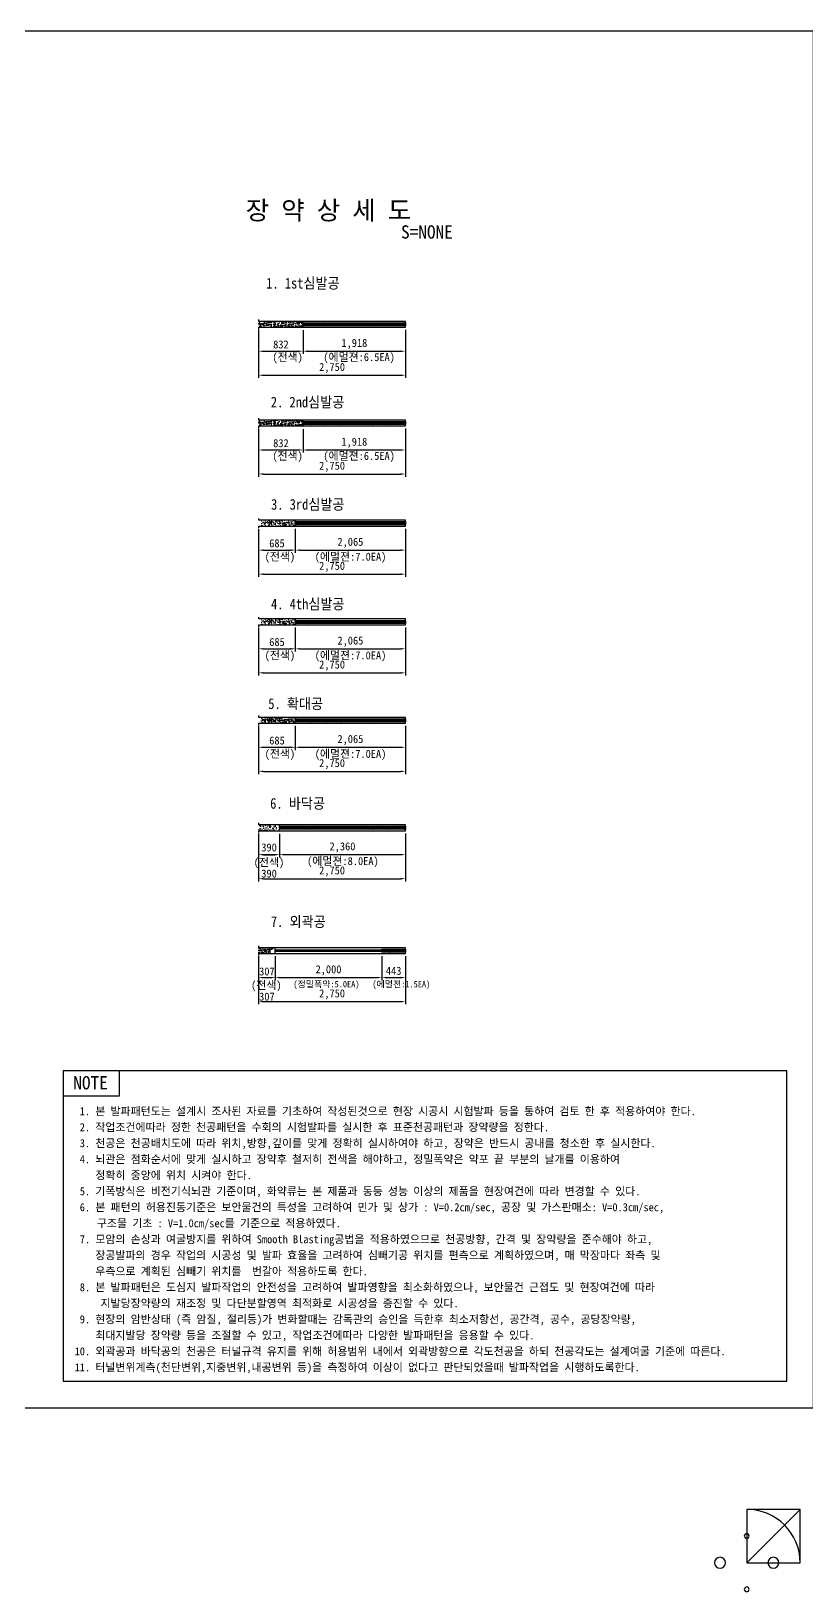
# Model space of a CAD drawing. Header units: millimetres. Extents: x -38550 to 41050, y -545 to 31259.
# Drawn here: x -13401 to 1125, y -545 to 28700 of the extents above; entities that cross this region are included whole.
import ezdxf
from ezdxf.enums import TextEntityAlignment as Align

# ---------------------------------------------------------------- set-up
doc = ezdxf.new("R2010")
doc.units = ezdxf.units.MM
doc.header["$LTSCALE"] = 500
doc.header["$PDMODE"] = 1
doc.linetypes.add('A-DASHD01', pattern=[0.75, 0.5, -0.25])
for name, color, linetype in [('CS-BLST', 4, 'Continuous'), ('CS-BLST-HIDL', 2, 'A-DASHD01'), ('CS-BLST-PATT', 1, 'Continuous'), ('CS-BLST-TEX3', 3, 'Continuous'), ('CS-DIMS', 1, 'Continuous'), ('CS-EXCV', 3, 'E-DIGLN01'), ('CS-NOTE', 3, 'Continuous'), ('CS-SYMB', 2, 'Continuous'), ('CS-TABL', 3, 'Continuous'), ('CS-TEX1', 6, 'Continuous'), ('CS-TEX3', 6, 'Continuous'), ('CS-TEXT', 3, 'Continuous'), ('CX-PAPR', 2, 'Continuous')]:
    doc.layers.add(name, color=color, linetype=linetype)
doc.styles.add('굴림체', font='')
doc.styles.get('굴림체').set_extended_font_data('GulimChe')
doc.linetypes.add('E-DIGLN01', pattern='A,0.9,-0.2,[19,kscals.shx,S=0.1,R=180,X=0,Y=0],0.9', length=2)
doc.dimstyles.new('DIM01-50', dxfattribs={"dimscale": 50, "dimtxt": 3, "dimasz": 1.8, "dimexe": 1, "dimexo": 1, "dimgap": 1, "dimtad": 1, "dimdec": 0, "dimzin": 9, "dimdsep": 46, "dimlunit": 6, "dimtxsty": '굴림체', "dimcen": 2.5, "dimclrt": 3, "dimadec": 4, "dimazin": 0, "dimtfac": 1, "dimtdec": 0, "dimtmove": 2, "dimatfit": 3, "dimfxl": 1, "dimtolj": 1, "dimtzin": 0, "dimarcsym": 0})
pattern_1 = [(50, (-298194, 34506.69), (91.092334, -7.969543), [9.525, -104.775]), (355, (-298194, 34506.69), (-17.621413, 95.52832), [7.62, -83.82]), (100.451, (-298186.41, 34506.025), (73.47125, 87.558344), [8.095, -89.045]), (46.1842, (-298194, 34532.09), (135.53952, -21.021164), [14.2875, -157.1625]), (96.6356, (-298182.7, 34530.34), (118.70212, 123.71278), [12.1425, -133.5675]), (351.184, (-298194, 34532.09), (118.7023, 123.71256), [11.43, -125.73]), (21, (-298181.3, 34525.74), (75.80744, -51.13276), [9.525, -104.775]), (326, (-298181.3, 34525.74), (30.901014, 92.093983), [7.62, -83.82]), (71.4514, (-298174.98, 34521.48), (106.708245, 40.96143), [8.095, -89.045]), (37.5, (-298194, 34506.69), (1.5443016, 42.2775194), [0, -82.804, 0, -85.09, 0, -84.1375]), (7.5, (-298194, 34506.69), (33.409831, 50.0902874), [0, -48.514, 0, -80.899, 0, -32.0675]), (327.5, (-298222.32, 34506.69), (67.7952976, -2.864372), [0, -31.75, 0, -99.06, 0, -131.445]), (317.5, (-298235.02, 34506.69), (74.064591, 12.713246), [0, -41.275, 0, -65.786, 0, -93.345])]

# ---------------------------------------------------------------- blocks, each defined once
blk = doc.blocks.new('*D74')
at = {"layer": 'CS-DIMS', "color": 0, "lineweight": -2, "ltscale": 30, "transparency": 16777216}
for p, q in [((-9141, 23103), (-9141, 22203)), ((-6391, 23103), (-6391, 22203)), ((-9051, 22253), (-6481, 22253))]:
    blk.add_line(p, q, dxfattribs=at)
at = {"layer": 'CS-DIMS', "color": 0, "ltscale": 30, "transparency": 16777216}
for points in [[(-9051, 22268), (-9051, 22238), (-9141, 22253)], [(-6481, 22268), (-6481, 22238), (-6391, 22253)]]:
    blk.add_solid(points, dxfattribs=at)
at = {"layer": 'Defpoints', "color": 0, "ltscale": 30, "transparency": 16777216}
for p in [(-9141, 23153), (-6391, 23153), (-6391, 22253)]:
    blk.add_point(p, dxfattribs=at)
at = {"layer": 'CS-DIMS', "color": 3, "ltscale": 30, "transparency": 16777216, "insert": (-7766, 22389), "char_height": 150, "attachment_point": 5, "style": '굴림체'}
blk.add_mtext('\\A1;2,750', dxfattribs=at)
blk = doc.blocks.new('*D75')
at = {"layer": 'CS-DIMS', "color": 0, "lineweight": -2, "ltscale": 30, "transparency": 16777216}
for p, q in [((-9141, 23103), (-9141, 22653)), ((-8308, 23096), (-8308, 22653)), ((-9051, 22703), (-8398, 22703))]:
    blk.add_line(p, q, dxfattribs=at)
at = {"layer": 'CS-DIMS', "color": 0, "ltscale": 30, "transparency": 16777216}
for points in [[(-9051, 22718), (-9051, 22688), (-9141, 22703)], [(-8398, 22718), (-8398, 22688), (-8308, 22703)]]:
    blk.add_solid(points, dxfattribs=at)
at = {"layer": 'Defpoints', "color": 0, "ltscale": 30, "transparency": 16777216}
for p in [(-9141, 23153), (-8308, 23146), (-8308, 22703)]:
    blk.add_point(p, dxfattribs=at)
at = {"layer": 'CS-DIMS', "color": 3, "ltscale": 30, "transparency": 16777216, "insert": (-8724, 22829), "char_height": 150, "attachment_point": 5, "style": '굴림체'}
blk.add_mtext('\\A1;832', dxfattribs=at)
blk = doc.blocks.new('*D76')
at = {"layer": 'CS-DIMS', "color": 0, "lineweight": -2, "ltscale": 30, "transparency": 16777216}
for p, q in [((-8308, 23096), (-8308, 22653)), ((-6391, 23103), (-6391, 22653)), ((-8218, 22703), (-6481, 22703))]:
    blk.add_line(p, q, dxfattribs=at)
at = {"layer": 'CS-DIMS', "color": 0, "ltscale": 30, "transparency": 16777216}
for points in [[(-8218, 22718), (-8218, 22688), (-8308, 22703)], [(-6481, 22718), (-6481, 22688), (-6391, 22703)]]:
    blk.add_solid(points, dxfattribs=at)
at = {"layer": 'Defpoints', "color": 0, "ltscale": 30, "transparency": 16777216}
for p in [(-8308, 23146), (-6391, 23153), (-6391, 22703)]:
    blk.add_point(p, dxfattribs=at)
at = {"layer": 'CS-DIMS', "color": 3, "ltscale": 30, "transparency": 16777216, "insert": (-7349, 22839), "char_height": 150, "attachment_point": 5, "style": '굴림체'}
blk.add_mtext('\\A1;1,918', dxfattribs=at)
blk = doc.blocks.new('*D77')
at = {"layer": 'CS-DIMS', "color": 0, "lineweight": -2, "ltscale": 30, "transparency": 16777216}
for p, q in [((-9141, 19376), (-9141, 18476)), ((-6391, 19376), (-6391, 18476)), ((-9051, 18526), (-6481, 18526))]:
    blk.add_line(p, q, dxfattribs=at)
at = {"layer": 'CS-DIMS', "color": 0, "ltscale": 30, "transparency": 16777216}
for points in [[(-9051, 18541), (-9051, 18511), (-9141, 18526)], [(-6481, 18541), (-6481, 18511), (-6391, 18526)]]:
    blk.add_solid(points, dxfattribs=at)
at = {"layer": 'Defpoints', "color": 0, "ltscale": 30, "transparency": 16777216}
for p in [(-9141, 19426), (-6391, 19426), (-6391, 18526)]:
    blk.add_point(p, dxfattribs=at)
at = {"layer": 'CS-DIMS', "color": 3, "ltscale": 30, "transparency": 16777216, "insert": (-7766, 18662), "char_height": 150, "attachment_point": 5, "style": '굴림체'}
blk.add_mtext('\\A1;2,750', dxfattribs=at)
blk = doc.blocks.new('*D78')
at = {"layer": 'CS-DIMS', "color": 0, "lineweight": -2, "ltscale": 30, "transparency": 16777216}
for p, q in [((-9141, 19376), (-9141, 18926)), ((-8456, 19369), (-8456, 18926)), ((-9051, 18976), (-8546, 18976))]:
    blk.add_line(p, q, dxfattribs=at)
at = {"layer": 'CS-DIMS', "color": 0, "ltscale": 30, "transparency": 16777216}
for points in [[(-9051, 18991), (-9051, 18961), (-9141, 18976)], [(-8546, 18991), (-8546, 18961), (-8456, 18976)]]:
    blk.add_solid(points, dxfattribs=at)
at = {"layer": 'Defpoints', "color": 0, "ltscale": 30, "transparency": 16777216}
for p in [(-9141, 19426), (-8456, 19419), (-8456, 18976)]:
    blk.add_point(p, dxfattribs=at)
at = {"layer": 'CS-DIMS', "color": 3, "ltscale": 30, "transparency": 16777216, "insert": (-8798, 19102), "char_height": 150, "attachment_point": 5, "style": '굴림체'}
blk.add_mtext('\\A1;685', dxfattribs=at)
blk = doc.blocks.new('*D79')
at = {"layer": 'CS-DIMS', "color": 0, "lineweight": -2, "ltscale": 30, "transparency": 16777216}
for p, q in [((-9141, 19376), (-9141, 18926)), ((-8455, 19376), (-8455, 18926)), ((-9051, 18976), (-8545, 18976))]:
    blk.add_line(p, q, dxfattribs=at)
at = {"layer": 'CS-DIMS', "color": 0, "ltscale": 30, "transparency": 16777216}
for points in [[(-9051, 18991), (-9051, 18961), (-9141, 18976)], [(-8545, 18991), (-8545, 18961), (-8455, 18976)]]:
    blk.add_solid(points, dxfattribs=at)
at = {"layer": 'Defpoints', "color": 0, "ltscale": 30, "transparency": 16777216}
for p in [(-9141, 19426), (-8455, 19426), (-8455, 18976)]:
    blk.add_point(p, dxfattribs=at)
at = {"layer": 'CS-DIMS', "color": 3, "ltscale": 30, "transparency": 16777216, "insert": (-8798, 19103), "char_height": 150, "attachment_point": 5, "style": '굴림체'}
blk.add_mtext('\\A1;685', dxfattribs=at)
blk = doc.blocks.new('*D80')
at = {"layer": 'CS-DIMS', "color": 0, "lineweight": -2, "ltscale": 30, "transparency": 16777216}
for p, q in [((-8455, 19376), (-8455, 18926)), ((-6391, 19376), (-6391, 18926)), ((-8365, 18976), (-6481, 18976))]:
    blk.add_line(p, q, dxfattribs=at)
at = {"layer": 'CS-DIMS', "color": 0, "ltscale": 30, "transparency": 16777216}
for points in [[(-8365, 18991), (-8365, 18961), (-8455, 18976)], [(-6481, 18991), (-6481, 18961), (-6391, 18976)]]:
    blk.add_solid(points, dxfattribs=at)
at = {"layer": 'Defpoints', "color": 0, "ltscale": 30, "transparency": 16777216}
for p in [(-8455, 19426), (-6391, 19426), (-6391, 18976)]:
    blk.add_point(p, dxfattribs=at)
at = {"layer": 'CS-DIMS', "color": 3, "ltscale": 30, "transparency": 16777216, "insert": (-7423, 19112), "char_height": 150, "attachment_point": 5, "style": '굴림체'}
blk.add_mtext('\\A1;2,065', dxfattribs=at)
blk = doc.blocks.new('*D81')
at = {"layer": 'CS-DIMS', "color": 0, "lineweight": -2, "ltscale": 30, "transparency": 16777216}
for p, q in [((-9141, 13668), (-9141, 12768)), ((-6391, 13668), (-6391, 12768)), ((-9051, 12818), (-6481, 12818))]:
    blk.add_line(p, q, dxfattribs=at)
at = {"layer": 'CS-DIMS', "color": 0, "ltscale": 30, "transparency": 16777216}
for points in [[(-9051, 12833), (-9051, 12803), (-9141, 12818)], [(-6481, 12833), (-6481, 12803), (-6391, 12818)]]:
    blk.add_solid(points, dxfattribs=at)
at = {"layer": 'Defpoints', "color": 0, "ltscale": 30, "transparency": 16777216}
for p in [(-9141, 13718), (-6391, 13718), (-6391, 12818)]:
    blk.add_point(p, dxfattribs=at)
at = {"layer": 'CS-DIMS', "color": 3, "ltscale": 30, "transparency": 16777216, "insert": (-7766, 12954), "char_height": 150, "attachment_point": 5, "style": '굴림체'}
blk.add_mtext('\\A1;2,750', dxfattribs=at)
blk = doc.blocks.new('*D82')
at = {"layer": 'CS-DIMS', "color": 0, "lineweight": -2, "ltscale": 30, "transparency": 16777216}
for p, q in [((-9141, 13668), (-9141, 13218)), ((-8751, 13662), (-8751, 13218)), ((-9051, 13268), (-8841, 13268))]:
    blk.add_line(p, q, dxfattribs=at)
at = {"layer": 'CS-DIMS', "color": 0, "ltscale": 30, "transparency": 16777216}
for points in [[(-9051, 13283), (-9051, 13253), (-9141, 13268)], [(-8841, 13283), (-8841, 13253), (-8751, 13268)]]:
    blk.add_solid(points, dxfattribs=at)
at = {"layer": 'Defpoints', "color": 0, "ltscale": 30, "transparency": 16777216}
for p in [(-9141, 13718), (-8751, 13712), (-8751, 13268)]:
    blk.add_point(p, dxfattribs=at)
at = {"layer": 'CS-DIMS', "color": 3, "ltscale": 30, "transparency": 16777216, "insert": (-8946, 12913), "char_height": 150, "attachment_point": 5, "style": '굴림체'}
blk.add_mtext('\\A1;390', dxfattribs=at)
blk = doc.blocks.new('*D83')
at = {"layer": 'CS-DIMS', "color": 0, "lineweight": -2, "ltscale": 30, "transparency": 16777216}
for p, q in [((-9141, 13668), (-9141, 13219)), ((-8751, 13662), (-8751, 13219)), ((-9051, 13269), (-8841, 13269))]:
    blk.add_line(p, q, dxfattribs=at)
at = {"layer": 'CS-DIMS', "color": 0, "ltscale": 30, "transparency": 16777216}
for points in [[(-9051, 13284), (-9051, 13254), (-9141, 13269)], [(-8841, 13284), (-8841, 13254), (-8751, 13269)]]:
    blk.add_solid(points, dxfattribs=at)
at = {"layer": 'Defpoints', "color": 0, "ltscale": 30, "transparency": 16777216}
for p in [(-9141, 13718), (-8751, 13712), (-8751, 13269)]:
    blk.add_point(p, dxfattribs=at)
at = {"layer": 'CS-DIMS', "color": 3, "ltscale": 30, "transparency": 16777216, "insert": (-8946, 13403), "char_height": 150, "attachment_point": 5, "style": '굴림체'}
blk.add_mtext('\\A1;390', dxfattribs=at)
blk = doc.blocks.new('*D84')
at = {"layer": 'CS-DIMS', "color": 0, "lineweight": -2, "ltscale": 30, "transparency": 16777216}
for p, q in [((-8751, 13662), (-8751, 13219)), ((-6391, 13668), (-6391, 13219)), ((-8661, 13269), (-6481, 13269))]:
    blk.add_line(p, q, dxfattribs=at)
at = {"layer": 'CS-DIMS', "color": 0, "ltscale": 30, "transparency": 16777216}
for points in [[(-8661, 13284), (-8661, 13254), (-8751, 13269)], [(-6481, 13284), (-6481, 13254), (-6391, 13269)]]:
    blk.add_solid(points, dxfattribs=at)
at = {"layer": 'Defpoints', "color": 0, "ltscale": 30, "transparency": 16777216}
for p in [(-8751, 13712), (-6391, 13718), (-6391, 13269)]:
    blk.add_point(p, dxfattribs=at)
at = {"layer": 'CS-DIMS', "color": 3, "ltscale": 30, "transparency": 16777216, "insert": (-7571, 13405), "char_height": 150, "attachment_point": 5, "style": '굴림체'}
blk.add_mtext('\\A1;2,360', dxfattribs=at)
blk = doc.blocks.new('*D85')
at = {"layer": 'CS-DIMS', "color": 0, "lineweight": -2, "ltscale": 30, "transparency": 16777216}
for p, q in [((-9141, 11364), (-9141, 10464)), ((-6391, 11364), (-6391, 10464)), ((-9051, 10514), (-6481, 10514))]:
    blk.add_line(p, q, dxfattribs=at)
at = {"layer": 'CS-DIMS', "color": 0, "ltscale": 30, "transparency": 16777216}
for points in [[(-9051, 10529), (-9051, 10499), (-9141, 10514)], [(-6481, 10529), (-6481, 10499), (-6391, 10514)]]:
    blk.add_solid(points, dxfattribs=at)
at = {"layer": 'Defpoints', "color": 0, "ltscale": 30, "transparency": 16777216}
for p in [(-9141, 11414), (-6391, 11414), (-6391, 10514)]:
    blk.add_point(p, dxfattribs=at)
at = {"layer": 'CS-DIMS', "color": 3, "ltscale": 30, "transparency": 16777216, "insert": (-7766, 10650), "char_height": 150, "attachment_point": 5, "style": '굴림체'}
blk.add_mtext('\\A1;2,750', dxfattribs=at)
blk = doc.blocks.new('*D86')
at = {"layer": 'CS-DIMS', "color": 0, "lineweight": -2, "ltscale": 30, "transparency": 16777216}
for p, q in [((-9141, 11364), (-9141, 10914)), ((-8833, 11364), (-8833, 10914)), ((-9051, 10964), (-8923, 10964))]:
    blk.add_line(p, q, dxfattribs=at)
at = {"layer": 'CS-DIMS', "color": 0, "ltscale": 30, "transparency": 16777216}
for points in [[(-9051, 10979), (-9051, 10949), (-9141, 10964)], [(-8923, 10979), (-8923, 10949), (-8833, 10964)]]:
    blk.add_solid(points, dxfattribs=at)
at = {"layer": 'Defpoints', "color": 0, "ltscale": 30, "transparency": 16777216}
for p in [(-9141, 11414), (-8833, 11414), (-8833, 10964)]:
    blk.add_point(p, dxfattribs=at)
at = {"layer": 'CS-DIMS', "color": 3, "ltscale": 30, "transparency": 16777216, "insert": (-8987, 10608), "char_height": 150, "attachment_point": 5, "style": '굴림체'}
blk.add_mtext('\\A1;307', dxfattribs=at)
blk = doc.blocks.new('*D87')
at = {"layer": 'CS-DIMS', "color": 0, "lineweight": -2, "ltscale": 30, "transparency": 16777216}
for p, q in [((-9141, 11364), (-9141, 10915)), ((-8833, 11364), (-8833, 10915)), ((-9051, 10965), (-8923, 10965))]:
    blk.add_line(p, q, dxfattribs=at)
at = {"layer": 'CS-DIMS', "color": 0, "ltscale": 30, "transparency": 16777216}
for points in [[(-9051, 10980), (-9051, 10950), (-9141, 10965)], [(-8923, 10980), (-8923, 10950), (-8833, 10965)]]:
    blk.add_solid(points, dxfattribs=at)
at = {"layer": 'Defpoints', "color": 0, "ltscale": 30, "transparency": 16777216}
for p in [(-9141, 11414), (-8833, 11414), (-8833, 10965)]:
    blk.add_point(p, dxfattribs=at)
at = {"layer": 'CS-DIMS', "color": 3, "ltscale": 30, "transparency": 16777216, "insert": (-8987, 11079), "char_height": 150, "attachment_point": 5, "style": '굴림체'}
blk.add_mtext('\\A1;307', dxfattribs=at)
blk = doc.blocks.new('*D88')
at = {"layer": 'CS-DIMS', "color": 0, "lineweight": -2, "ltscale": 30, "transparency": 16777216}
for p, q in [((-8833, 11364), (-8833, 10915)), ((-6833, 11364), (-6833, 10915)), ((-8743, 10965), (-6923, 10965))]:
    blk.add_line(p, q, dxfattribs=at)
at = {"layer": 'CS-DIMS', "color": 0, "ltscale": 30, "transparency": 16777216}
for points in [[(-8743, 10980), (-8743, 10950), (-8833, 10965)], [(-6923, 10980), (-6923, 10950), (-6833, 10965)]]:
    blk.add_solid(points, dxfattribs=at)
at = {"layer": 'Defpoints', "color": 0, "ltscale": 30, "transparency": 16777216}
for p in [(-8833, 11414), (-6833, 11414), (-6833, 10965)]:
    blk.add_point(p, dxfattribs=at)
at = {"layer": 'CS-DIMS', "color": 3, "ltscale": 30, "transparency": 16777216, "insert": (-7833, 11101), "char_height": 150, "attachment_point": 5, "style": '굴림체'}
blk.add_mtext('\\A1;2,000', dxfattribs=at)
blk = doc.blocks.new('*D89')
at = {"layer": 'CS-DIMS', "color": 0, "lineweight": -2, "ltscale": 30, "transparency": 16777216}
for p, q in [((-6833, 11364), (-6833, 10915)), ((-6391, 11364), (-6391, 10915)), ((-6743, 10965), (-6481, 10965))]:
    blk.add_line(p, q, dxfattribs=at)
at = {"layer": 'CS-DIMS', "color": 0, "ltscale": 30, "transparency": 16777216}
for points in [[(-6743, 10980), (-6743, 10950), (-6833, 10965)], [(-6481, 10980), (-6481, 10950), (-6391, 10965)]]:
    blk.add_solid(points, dxfattribs=at)
at = {"layer": 'Defpoints', "color": 0, "ltscale": 30, "transparency": 16777216}
for p in [(-6833, 11414), (-6391, 11414), (-6391, 10965)]:
    blk.add_point(p, dxfattribs=at)
at = {"layer": 'CS-DIMS', "color": 3, "ltscale": 30, "transparency": 16777216, "insert": (-6612, 11091), "char_height": 150, "attachment_point": 5, "style": '굴림체'}
blk.add_mtext('\\A1;443', dxfattribs=at)
blk = doc.blocks.new('뉴마이트')
at = {"layer": 'CS-BLST-PATT'}
h = blk.add_hatch(dxfattribs=at)
h.set_pattern_fill('ANSI31', color=256, scale=5.824581, style=0)
h.set_pattern_definition([(45, (-765876.779, 225267.89), (-13.0765565, 13.0765565), [])])
h.paths.add_polyline_path([(0, 29), (0, -29), (295, -29), (295, 29)])
at = {"layer": 'CS-TABL'}
blk.add_lwpolyline([(0, 29), (295, 29), (295, -29), (0, -29)], close=True, dxfattribs=at)
blk = doc.blocks.new('*D90')
at = {"layer": 'CS-DIMS', "color": 0, "lineweight": -2, "ltscale": 30, "transparency": 16777216}
for p, q in [((-9141, 17526), (-9141, 16626)), ((-6391, 17526), (-6391, 16626)), ((-9051, 16676), (-6481, 16676))]:
    blk.add_line(p, q, dxfattribs=at)
at = {"layer": 'CS-DIMS', "color": 0, "ltscale": 30, "transparency": 16777216}
for points in [[(-9051, 16691), (-9051, 16661), (-9141, 16676)], [(-6481, 16691), (-6481, 16661), (-6391, 16676)]]:
    blk.add_solid(points, dxfattribs=at)
at = {"layer": 'Defpoints', "color": 0, "ltscale": 30, "transparency": 16777216}
for p in [(-9141, 17576), (-6391, 17576), (-6391, 16676)]:
    blk.add_point(p, dxfattribs=at)
at = {"layer": 'CS-DIMS', "color": 3, "ltscale": 30, "transparency": 16777216, "insert": (-7766, 16812), "char_height": 150, "attachment_point": 5, "style": '굴림체'}
blk.add_mtext('\\A1;2,750', dxfattribs=at)
blk = doc.blocks.new('*D91')
at = {"layer": 'CS-DIMS', "color": 0, "lineweight": -2, "ltscale": 30, "transparency": 16777216}
for p, q in [((-9141, 17526), (-9141, 17076)), ((-8456, 17519), (-8456, 17076)), ((-9051, 17126), (-8546, 17126))]:
    blk.add_line(p, q, dxfattribs=at)
at = {"layer": 'CS-DIMS', "color": 0, "ltscale": 30, "transparency": 16777216}
for points in [[(-9051, 17141), (-9051, 17111), (-9141, 17126)], [(-8546, 17141), (-8546, 17111), (-8456, 17126)]]:
    blk.add_solid(points, dxfattribs=at)
at = {"layer": 'Defpoints', "color": 0, "ltscale": 30, "transparency": 16777216}
for p in [(-9141, 17576), (-8456, 17569), (-8456, 17126)]:
    blk.add_point(p, dxfattribs=at)
at = {"layer": 'CS-DIMS', "color": 3, "ltscale": 30, "transparency": 16777216, "insert": (-8798, 17252), "char_height": 150, "attachment_point": 5, "style": '굴림체'}
blk.add_mtext('\\A1;685', dxfattribs=at)
blk = doc.blocks.new('*D92')
at = {"layer": 'CS-DIMS', "color": 0, "lineweight": -2, "ltscale": 30, "transparency": 16777216}
for p, q in [((-9141, 17526), (-9141, 17076)), ((-8455, 17526), (-8455, 17076)), ((-9051, 17126), (-8545, 17126))]:
    blk.add_line(p, q, dxfattribs=at)
at = {"layer": 'CS-DIMS', "color": 0, "ltscale": 30, "transparency": 16777216}
for points in [[(-9051, 17141), (-9051, 17111), (-9141, 17126)], [(-8545, 17141), (-8545, 17111), (-8455, 17126)]]:
    blk.add_solid(points, dxfattribs=at)
at = {"layer": 'Defpoints', "color": 0, "ltscale": 30, "transparency": 16777216}
for p in [(-9141, 17576), (-8455, 17576), (-8455, 17126)]:
    blk.add_point(p, dxfattribs=at)
at = {"layer": 'CS-DIMS', "color": 3, "ltscale": 30, "transparency": 16777216, "insert": (-8798, 17253), "char_height": 150, "attachment_point": 5, "style": '굴림체'}
blk.add_mtext('\\A1;685', dxfattribs=at)
blk = doc.blocks.new('*D93')
at = {"layer": 'CS-DIMS', "color": 0, "lineweight": -2, "ltscale": 30, "transparency": 16777216}
for p, q in [((-8455, 17526), (-8455, 17076)), ((-6391, 17526), (-6391, 17076)), ((-8365, 17126), (-6481, 17126))]:
    blk.add_line(p, q, dxfattribs=at)
at = {"layer": 'CS-DIMS', "color": 0, "ltscale": 30, "transparency": 16777216}
for points in [[(-8365, 17141), (-8365, 17111), (-8455, 17126)], [(-6481, 17141), (-6481, 17111), (-6391, 17126)]]:
    blk.add_solid(points, dxfattribs=at)
at = {"layer": 'Defpoints', "color": 0, "ltscale": 30, "transparency": 16777216}
for p in [(-8455, 17576), (-6391, 17576), (-6391, 17126)]:
    blk.add_point(p, dxfattribs=at)
at = {"layer": 'CS-DIMS', "color": 3, "ltscale": 30, "transparency": 16777216, "insert": (-7423, 17262), "char_height": 150, "attachment_point": 5, "style": '굴림체'}
blk.add_mtext('\\A1;2,065', dxfattribs=at)
blk = doc.blocks.new('*D94')
at = {"layer": 'CS-DIMS', "color": 0, "lineweight": -2, "ltscale": 30, "transparency": 16777216}
for p, q in [((-9141, 15680), (-9141, 14780)), ((-6391, 15680), (-6391, 14780)), ((-9051, 14830), (-6481, 14830))]:
    blk.add_line(p, q, dxfattribs=at)
at = {"layer": 'CS-DIMS', "color": 0, "ltscale": 30, "transparency": 16777216}
for points in [[(-9051, 14845), (-9051, 14815), (-9141, 14830)], [(-6481, 14845), (-6481, 14815), (-6391, 14830)]]:
    blk.add_solid(points, dxfattribs=at)
at = {"layer": 'Defpoints', "color": 0, "ltscale": 30, "transparency": 16777216}
for p in [(-9141, 15730), (-6391, 15730), (-6391, 14830)]:
    blk.add_point(p, dxfattribs=at)
at = {"layer": 'CS-DIMS', "color": 3, "ltscale": 30, "transparency": 16777216, "insert": (-7766, 14966), "char_height": 150, "attachment_point": 5, "style": '굴림체'}
blk.add_mtext('\\A1;2,750', dxfattribs=at)
blk = doc.blocks.new('*D95')
at = {"layer": 'CS-DIMS', "color": 0, "lineweight": -2, "ltscale": 30, "transparency": 16777216}
for p, q in [((-9141, 15680), (-9141, 15230)), ((-8456, 15673), (-8456, 15230)), ((-9051, 15280), (-8546, 15280))]:
    blk.add_line(p, q, dxfattribs=at)
at = {"layer": 'CS-DIMS', "color": 0, "ltscale": 30, "transparency": 16777216}
for points in [[(-9051, 15295), (-9051, 15265), (-9141, 15280)], [(-8546, 15295), (-8546, 15265), (-8456, 15280)]]:
    blk.add_solid(points, dxfattribs=at)
at = {"layer": 'Defpoints', "color": 0, "ltscale": 30, "transparency": 16777216}
for p in [(-9141, 15730), (-8456, 15723), (-8456, 15280)]:
    blk.add_point(p, dxfattribs=at)
at = {"layer": 'CS-DIMS', "color": 3, "ltscale": 30, "transparency": 16777216, "insert": (-8798, 15407), "char_height": 150, "attachment_point": 5, "style": '굴림체'}
blk.add_mtext('\\A1;685', dxfattribs=at)
blk = doc.blocks.new('*D96')
at = {"layer": 'CS-DIMS', "color": 0, "lineweight": -2, "ltscale": 30, "transparency": 16777216}
for p, q in [((-9141, 15680), (-9141, 15231)), ((-8455, 15681), (-8455, 15231)), ((-9051, 15281), (-8545, 15281))]:
    blk.add_line(p, q, dxfattribs=at)
at = {"layer": 'CS-DIMS', "color": 0, "ltscale": 30, "transparency": 16777216}
for points in [[(-9051, 15296), (-9051, 15266), (-9141, 15281)], [(-8545, 15296), (-8545, 15266), (-8455, 15281)]]:
    blk.add_solid(points, dxfattribs=at)
at = {"layer": 'Defpoints', "color": 0, "ltscale": 30, "transparency": 16777216}
for p in [(-9141, 15730), (-8455, 15731), (-8455, 15281)]:
    blk.add_point(p, dxfattribs=at)
at = {"layer": 'CS-DIMS', "color": 3, "ltscale": 30, "transparency": 16777216, "insert": (-8798, 15407), "char_height": 150, "attachment_point": 5, "style": '굴림체'}
blk.add_mtext('\\A1;685', dxfattribs=at)
blk = doc.blocks.new('*D97')
at = {"layer": 'CS-DIMS', "color": 0, "lineweight": -2, "ltscale": 30, "transparency": 16777216}
for p, q in [((-8455, 15681), (-8455, 15231)), ((-6391, 15680), (-6391, 15231)), ((-8365, 15281), (-6481, 15281))]:
    blk.add_line(p, q, dxfattribs=at)
at = {"layer": 'CS-DIMS', "color": 0, "ltscale": 30, "transparency": 16777216}
for points in [[(-8365, 15296), (-8365, 15266), (-8455, 15281)], [(-6481, 15296), (-6481, 15266), (-6391, 15281)]]:
    blk.add_solid(points, dxfattribs=at)
at = {"layer": 'Defpoints', "color": 0, "ltscale": 30, "transparency": 16777216}
for p in [(-8455, 15731), (-6391, 15730), (-6391, 15281)]:
    blk.add_point(p, dxfattribs=at)
at = {"layer": 'CS-DIMS', "color": 3, "ltscale": 30, "transparency": 16777216, "insert": (-7423, 15417), "char_height": 150, "attachment_point": 5, "style": '굴림체'}
blk.add_mtext('\\A1;2,065', dxfattribs=at)
blk = doc.blocks.new('*D71')
at = {"layer": 'CS-DIMS', "color": 0, "lineweight": -2, "ltscale": 30, "transparency": 16777216}
for p, q in [((-9141, 21252), (-9141, 20352)), ((-6391, 21252), (-6391, 20352)), ((-9051, 20402), (-6481, 20402))]:
    blk.add_line(p, q, dxfattribs=at)
at = {"layer": 'CS-DIMS', "color": 0, "ltscale": 30, "transparency": 16777216}
for points in [[(-9051, 20417), (-9051, 20387), (-9141, 20402)], [(-6481, 20417), (-6481, 20387), (-6391, 20402)]]:
    blk.add_solid(points, dxfattribs=at)
at = {"layer": 'Defpoints', "color": 0, "ltscale": 30, "transparency": 16777216}
for p in [(-9141, 21302), (-6391, 21302), (-6391, 20402)]:
    blk.add_point(p, dxfattribs=at)
at = {"layer": 'CS-DIMS', "color": 3, "ltscale": 30, "transparency": 16777216, "insert": (-7766, 20538), "char_height": 150, "attachment_point": 5, "style": '굴림체'}
blk.add_mtext('\\A1;2,750', dxfattribs=at)
blk = doc.blocks.new('*D72')
at = {"layer": 'CS-DIMS', "color": 0, "lineweight": -2, "ltscale": 30, "transparency": 16777216}
for p, q in [((-9141, 21252), (-9141, 20802)), ((-8308, 21245), (-8308, 20802)), ((-9051, 20852), (-8398, 20852))]:
    blk.add_line(p, q, dxfattribs=at)
at = {"layer": 'CS-DIMS', "color": 0, "ltscale": 30, "transparency": 16777216}
for points in [[(-9051, 20867), (-9051, 20837), (-9141, 20852)], [(-8398, 20867), (-8398, 20837), (-8308, 20852)]]:
    blk.add_solid(points, dxfattribs=at)
at = {"layer": 'Defpoints', "color": 0, "ltscale": 30, "transparency": 16777216}
for p in [(-9141, 21302), (-8308, 21295), (-8308, 20852)]:
    blk.add_point(p, dxfattribs=at)
at = {"layer": 'CS-DIMS', "color": 3, "ltscale": 30, "transparency": 16777216, "insert": (-8724, 20979), "char_height": 150, "attachment_point": 5, "style": '굴림체'}
blk.add_mtext('\\A1;832', dxfattribs=at)
blk = doc.blocks.new('*D73')
at = {"layer": 'CS-DIMS', "color": 0, "lineweight": -2, "ltscale": 30, "transparency": 16777216}
for p, q in [((-8308, 21245), (-8308, 20802)), ((-6391, 21252), (-6391, 20802)), ((-8218, 20852), (-6481, 20852))]:
    blk.add_line(p, q, dxfattribs=at)
at = {"layer": 'CS-DIMS', "color": 0, "ltscale": 30, "transparency": 16777216}
for points in [[(-8218, 20867), (-8218, 20837), (-8308, 20852)], [(-6481, 20867), (-6481, 20837), (-6391, 20852)]]:
    blk.add_solid(points, dxfattribs=at)
at = {"layer": 'Defpoints', "color": 0, "ltscale": 30, "transparency": 16777216}
for p in [(-8308, 21295), (-6391, 21302), (-6391, 20852)]:
    blk.add_point(p, dxfattribs=at)
at = {"layer": 'CS-DIMS', "color": 3, "ltscale": 30, "transparency": 16777216, "insert": (-7349, 20988), "char_height": 150, "attachment_point": 5, "style": '굴림체'}
blk.add_mtext('\\A1;1,918', dxfattribs=at)

msp = doc.modelspace()

# ---------------------------------------------------------------- hatches: boundary and pattern name
at = {"layer": 'CS-BLST-PATT'}
h = msp.add_hatch(dxfattribs=at)
h.set_pattern_fill('AR-CONC', color=256, scale=0.5, style=0)
h.set_pattern_definition(pattern_1)
h.paths.add_polyline_path([(-8308, 23262.7), (-9140.5, 23262.7), (-9140.5, 23152.7), (-8308, 23152.7)])
h = msp.add_hatch(dxfattribs=at)
h.set_pattern_fill('ANSI31', color=256, scale=5.824581, style=0)
h.set_pattern_definition([(45, (-774332.28, 248475.631), (-13.0765565, 13.0765565), [])])
h.paths.add_polyline_path([(-8308, 23236.9), (-8308, 23178.6), (-8160.5, 23178.6), (-8160.5, 23236.9)])
h = msp.add_hatch(dxfattribs=at)
h.set_pattern_fill('AR-CONC', color=256, scale=0.5, style=0)
h.set_pattern_definition([(50, (-298194, 32655.83), (91.092334, -7.969543), [9.525, -104.775]), (355, (-298194, 32655.83), (-17.621413, 95.52832), [7.62, -83.82]), (100.451, (-298186.41, 32655.17), (73.47125, 87.558344), [8.095, -89.045]), (46.1842, (-298194, 32681.23), (135.53952, -21.021164), [14.2875, -157.1625]), (96.6356, (-298182.7, 32679.48), (118.70212, 123.71278), [12.1425, -133.5675]), (351.184, (-298194, 32681.23), (118.7023, 123.71256), [11.43, -125.73]), (21, (-298181.3, 32674.88), (75.80744, -51.13276), [9.525, -104.775]), (326, (-298181.3, 32674.88), (30.901014, 92.093983), [7.62, -83.82]), (71.4514, (-298174.98, 32670.62), (106.708245, 40.96143), [8.095, -89.045]), (37.5, (-298194, 32655.83), (1.5443016, 42.2775194), [0, -82.804, 0, -85.09, 0, -84.1375]), (7.5, (-298194, 32655.83), (33.409831, 50.0902874), [0, -48.514, 0, -80.899, 0, -32.0675]), (327.5, (-298222.32, 32655.83), (67.7952976, -2.864372), [0, -31.75, 0, -99.06, 0, -131.445]), (317.5, (-298235.02, 32655.83), (74.064591, 12.713246), [0, -41.275, 0, -65.786, 0, -93.345])])
h.paths.add_polyline_path([(-8308, 21411.9), (-9140.5, 21411.9), (-9140.5, 21301.9), (-8308, 21301.9)])
h = msp.add_hatch(dxfattribs=at)
h.set_pattern_fill('ANSI31', color=256, scale=5.824581, style=0)
h.set_pattern_definition([(45, (-774332.28, 246624.773), (-13.0765565, 13.0765565), [])])
h.paths.add_polyline_path([(-8308, 21386), (-8308, 21327.8), (-8160.5, 21327.8), (-8160.5, 21386)])
h = msp.add_hatch(dxfattribs=at)
h.set_pattern_fill('AR-CONC', color=256, scale=0.5, style=0)
h.set_pattern_definition([(50, (-2026081.51, 850955.33), (91.0923345, -7.9695428), [9.525, -104.775]), (355, (-2026081.51, 850955.33), (-17.621413, 95.5283214), [7.62, -83.82]), (100.451, (-2026073.92, 850954.67), (73.471251, 87.558344), [8.095, -89.045]), (46.1842, (-2026081.51, 850980.73), (135.5395204, -21.021164), [14.2875, -157.1625]), (96.6356, (-2026070.22, 850978.98), (118.702117, 123.712778), [12.1425, -133.5675]), (351.184, (-2026081.51, 850980.73), (118.702303, 123.712559), [11.43, -125.73]), (21, (-2026068.81, 850974.38), (75.80744, -51.1327593), [9.525, -104.775]), (326, (-2026068.81, 850974.38), (30.901014, 92.093983), [7.62, -83.82]), (71.4514, (-2026062.49, 850970.12), (106.7082454, 40.961429), [8.095, -89.045]), (37.5, (-2026081.51, 850955.332), (1.54430163, 42.27751944), [0, -82.804, 0, -85.09, 0, -84.1375]), (7.5, (-2026081.51, 850955.33), (33.4098313, 50.0902874), [0, -48.514, 0, -80.899, 0, -32.0675]), (327.5, (-2026109.832, 850955.332), (67.7952976, -2.864372), [0, -31.75, 0, -99.06, 0, -131.445]), (317.5, (-2026122.53, 850955.33), (74.0645907, 12.7132455), [0, -41.275, 0, -65.786, 0, -93.345])])
h.paths.add_polyline_path([(-8445.5, 19425.6), (-8445.5, 19535.6), (-9090.5, 19535.6), (-9090.5, 19425.6)])
h = msp.add_hatch(dxfattribs=at)
h.set_pattern_fill('AR-CONC', color=256, scale=0.5, style=0)
h.set_pattern_definition([(50, (-2026081.51, 849105.3), (91.0923345, -7.9695428), [9.525, -104.775]), (355, (-2026081.51, 849105.3), (-17.621413, 95.5283214), [7.62, -83.82]), (100.451, (-2026073.92, 849104.63), (73.471251, 87.558344), [8.095, -89.045]), (46.1842, (-2026081.51, 849130.7), (135.5395204, -21.021164), [14.2875, -157.1625]), (96.6356, (-2026070.22, 849128.95), (118.702117, 123.712778), [12.1425, -133.5675]), (351.184, (-2026081.51, 849130.7), (118.702303, 123.712559), [11.43, -125.73]), (21, (-2026068.81, 849124.35), (75.80744, -51.1327593), [9.525, -104.775]), (326, (-2026068.81, 849124.35), (30.901014, 92.093983), [7.62, -83.82]), (71.4514, (-2026062.49, 849120.09), (106.7082454, 40.961429), [8.095, -89.045]), (37.5, (-2026081.51, 849105.297), (1.54430163, 42.27751944), [0, -82.804, 0, -85.09, 0, -84.1375]), (7.5, (-2026081.51, 849105.297), (33.4098313, 50.0902874), [0, -48.514, 0, -80.899, 0, -32.0675]), (327.5, (-2026109.832, 849105.297), (67.7952976, -2.864372), [0, -31.75, 0, -99.06, 0, -131.445]), (317.5, (-2026122.53, 849105.3), (74.0645907, 12.7132455), [0, -41.275, 0, -65.786, 0, -93.345])])
h.paths.add_polyline_path([(-8445.5, 17575.6), (-8445.5, 17685.6), (-9090.5, 17685.6), (-9090.5, 17575.6)])
h = msp.add_hatch(dxfattribs=at)
h.set_pattern_fill('AR-CONC', color=256, scale=0.5, style=0)
h.set_pattern_definition([(50, (-2026081.51, 847259.72), (91.0923345, -7.9695428), [9.525, -104.775]), (355, (-2026081.51, 847259.72), (-17.621413, 95.5283214), [7.62, -83.82]), (100.451, (-2026073.92, 847259.06), (73.471251, 87.558344), [8.095, -89.045]), (46.1842, (-2026081.51, 847285.12), (135.5395204, -21.021164), [14.2875, -157.1625]), (96.6356, (-2026070.22, 847283.37), (118.702117, 123.712778), [12.1425, -133.5675]), (351.184, (-2026081.51, 847285.12), (118.702303, 123.712559), [11.43, -125.73]), (21, (-2026068.81, 847278.77), (75.80744, -51.1327593), [9.525, -104.775]), (326, (-2026068.81, 847278.77), (30.901014, 92.093983), [7.62, -83.82]), (71.4514, (-2026062.49, 847274.51), (106.7082454, 40.961429), [8.095, -89.045]), (37.5, (-2026081.51, 847259.723), (1.54430163, 42.27751944), [0, -82.804, 0, -85.09, 0, -84.1375]), (7.5, (-2026081.51, 847259.723), (33.4098313, 50.0902874), [0, -48.514, 0, -80.899, 0, -32.0675]), (327.5, (-2026109.832, 847259.723), (67.7952976, -2.864372), [0, -31.75, 0, -99.06, 0, -131.445]), (317.5, (-2026122.53, 847259.723), (74.0645907, 12.7132455), [0, -41.275, 0, -65.786, 0, -93.345])])
h.paths.add_polyline_path([(-8445.5, 15730), (-8445.5, 15840), (-9090.5, 15840), (-9090.5, 15730)])
h = msp.add_hatch(dxfattribs=at)
h.set_pattern_fill('AR-CONC', color=256, scale=0.5, style=0)
h.set_pattern_definition(pattern_1)
h.paths.add_polyline_path([(-8800.5, 13802.3), (-8800.5, 13828.2), (-9140.5, 13828.2), (-9140.5, 13718.2), (-8800.5, 13718.2), (-8800.5, 13744.1), (-8800.5, 13744.1), (-8800.5, 13802.3)])
h = msp.add_hatch(dxfattribs=at)
h.set_pattern_fill('AR-CONC', color=256, scale=0.5, style=0)
h.set_pattern_definition(pattern_1)
h.paths.add_polyline_path([(-8883, 11524), (-9140.5, 11524), (-9140.5, 11414), (-8883, 11414)])
h = msp.add_hatch(dxfattribs=at)
h.set_pattern_fill('ANSI31', color=256, scale=5.824581, style=0)
h.set_pattern_definition([(45, (-772857.28, 236736.922), (-13.0765565, 13.0765565), [])])
h.paths.add_polyline_path([(-6833, 11498.2), (-6833, 11439.9), (-6685.5, 11439.9), (-6685.5, 11498.2)])
at = {"layer": 'CS-SYMB'}
h = msp.add_hatch(dxfattribs=at)
h.set_pattern_fill('LINE', color=256, scale=4.6, style=0)
h.set_pattern_definition([(0, (-2035035.54, 844822.545), (0, 14.605), [])])
h.paths.add_polyline_path([(-8333, 11454.5), (-8333, 11483.6), (-8833, 11483.6), (-8833, 11454.5)])
h = msp.add_hatch(dxfattribs=at)
h.set_pattern_fill('LINE', color=256, scale=4.6, style=0)
h.set_pattern_definition([(0, (-2034535.54, 844822.545), (0, 14.605), [])])
h.paths.add_polyline_path([(-7833, 11454.5), (-7833, 11483.6), (-8333, 11483.6), (-8333, 11454.5)])
h = msp.add_hatch(dxfattribs=at)
h.set_pattern_fill('LINE', color=256, scale=4.6, style=0)
h.set_pattern_definition([(0, (-2034035.54, 844822.545), (0, 14.605), [])])
h.paths.add_polyline_path([(-7333, 11454.5), (-7333, 11483.6), (-7833, 11483.6), (-7833, 11454.5)])
h = msp.add_hatch(dxfattribs=at)
h.set_pattern_fill('LINE', color=256, scale=4.6, style=0)
h.set_pattern_definition([(0, (-2033535.54, 844822.545), (0, 14.605), [])])
h.paths.add_polyline_path([(-6833, 11454.5), (-6833, 11483.6), (-7333, 11483.6), (-7333, 11454.5)])

# ---------------------------------------------------------------- linework, layer by layer
for q in [(1000, 1000), (1000, 0)]:
    msp.add_line((0, 0), q)
msp.add_lwpolyline([(0, 0), (1000, 0), (1000, 1000), (0, 1000), (0, 0)], close=True)
for centre, radius, end in [((0, 0), 1000, 89.99992), ((0, 500), 45, 359.99993), ((-500, 0), 102, 359.99993), ((500, 0), 102, 359.99993), ((0, -500), 45, 359.99993)]:
    msp.add_arc(centre, radius, 0, end)
at = {"layer": 'CS-BLST'}
for points in [[(-8308, 23236.9), (-8160.5, 23236.9), (-8160.5, 23178.6), (-8308, 23178.6)], [(-8308, 21386), (-8160.5, 21386), (-8160.5, 21327.8), (-8308, 21327.8)], [(-6833, 11498.2), (-6685.5, 11498.2), (-6685.5, 11439.9), (-6833, 11439.9)]]:
    msp.add_lwpolyline(points, close=True, dxfattribs=at)
at = {"layer": 'CS-BLST-HIDL'}
msp.add_lwpolyline([(0, 0), (0, 0)], dxfattribs=at)
msp.add_lwpolyline([(0, 0), (0, 0)], dxfattribs=at)
msp.add_lwpolyline([(0, 0), (0, 0)], dxfattribs=at)
msp.add_lwpolyline([(0, 0), (0, 0)], dxfattribs=at)
msp.add_lwpolyline([(0, 0), (0, 0)], dxfattribs=at)
msp.add_lwpolyline([(0, 0), (0, 0)], dxfattribs=at)
msp.add_lwpolyline([(0, 0), (0, 0)], dxfattribs=at)
at = {"layer": 'CS-EXCV'}
for points in [[(-9140.5, 23117.8), (-9140.5, 23152.7), (-6390.5, 23152.7), (-6390.5, 23262.7), (-9140.5, 23262.7), (-9140.5, 23297.7)], [(-9140.5, 21266.9), (-9140.5, 21301.9), (-6390.5, 21301.9), (-6390.5, 21411.9), (-9140.5, 21411.9), (-9140.5, 21446.8)], [(-9140.5, 19390.7), (-9140.5, 19425.6), (-6390.5, 19425.6), (-6390.5, 19535.6), (-9140.5, 19535.6), (-9140.5, 19570.6)], [(-9140.5, 17540.6), (-9140.5, 17575.6), (-6390.5, 17575.6), (-6390.5, 17685.6), (-9140.5, 17685.6), (-9140.5, 17720.5)], [(-9140.5, 15695.1), (-9140.5, 15730), (-6390.5, 15730), (-6390.5, 15840), (-9140.5, 15840), (-9140.5, 15875)], [(-9140.5, 13683.2), (-9140.5, 13718.2), (-6390.5, 13718.2), (-6390.5, 13828.2), (-9140.5, 13828.2), (-9140.5, 13863.1)], [(-9140.5, 11379.1), (-9140.5, 11414), (-6390.5, 11414), (-6390.5, 11524), (-9140.5, 11524), (-9140.5, 11559)]]:
    msp.add_lwpolyline(points, dxfattribs=at)
at = {"layer": 'CS-NOTE'}
for points in [[(-12802.3, 3400), (750, 3400), (750, 9217), (-12802.3, 9217), (-12802.3, 3400)], [(-11752.3, 9217), (-11752.3, 8742), (-12802.3, 8742)]]:
    msp.add_lwpolyline(points, dxfattribs=at)
at = {"layer": 'CS-SYMB'}
for p, q in [((-8308, 23152.7), (-8308, 23262.7)), ((-8308, 21301.9), (-8308, 21411.9)), ((-8455.5, 19425.6), (-8455.5, 19535.6)), ((-8455.5, 17575.6), (-8455.5, 17685.6)), ((-8455.5, 15730), (-8455.5, 15840)), ((-8750.5, 13718.2), (-8750.5, 13828.2)), ((-8833, 11414), (-8833, 11524))]:
    msp.add_line(p, q, dxfattribs=at)
for points in [[(-8833, 11483.6), (-8333, 11483.6), (-8333, 11454.5), (-8833, 11454.5)], [(-8333, 11483.6), (-7833, 11483.6), (-7833, 11454.5), (-8333, 11454.5)], [(-7833, 11483.6), (-7333, 11483.6), (-7333, 11454.5), (-7833, 11454.5)], [(-7333, 11483.6), (-6833, 11483.6), (-6833, 11454.5), (-7333, 11454.5)]]:
    msp.add_lwpolyline(points, close=True, dxfattribs=at)
at = {"layer": 'CX-PAPR'}
msp.add_lwpolyline([(-38550, 2900), (1250, 2900), (1250, 28700), (-38550, 28700)], close=True, dxfattribs=at)

# ---------------------------------------------------------------- block references
at = {"layer": 'CS-BLST'}
for p in [(-8160.5, 23207.7), (-7865.5, 23207.7), (-7570.5, 23207.7), (-7275.5, 23207.7), (-6980.5, 23207.7), (-6685.5, 23207.7), (-8160.5, 21356.9), (-7865.5, 21356.9), (-7570.5, 21356.9), (-7275.5, 21356.9), (-6980.5, 21356.9), (-6685.5, 21356.9), (-8455.5, 19480.6), (-8160.5, 19480.6), (-7865.5, 19480.6), (-7570.5, 19480.6), (-7275.5, 19480.6), (-6980.5, 19480.6), (-6685.5, 19480.6), (-8455.5, 17630.6), (-8160.5, 17630.6), (-7865.5, 17630.6), (-7570.5, 17630.6), (-7275.5, 17630.6), (-6980.5, 17630.6), (-6685.5, 17630.6), (-8455.5, 15785), (-8160.5, 15785), (-7865.5, 15785), (-7570.5, 15785), (-7275.5, 15785), (-6980.5, 15785), (-6685.5, 15785), (-8750.5, 13773.2), (-8455.5, 13773.2), (-8160.5, 13773.2), (-7865.5, 13773.2), (-7570.5, 13773.2), (-7275.5, 13773.2), (-6980.5, 13773.2), (-6685.5, 13773.2), (-6685.5, 11469)]:
    msp.add_blockref('뉴마이트', p, dxfattribs=at)

# ---------------------------------------------------------------- texts
at = {"layer": 'CS-BLST-TEX3', "style": '굴림체'}
for s, height, p in [('(전색)', 150, (-8599, 22518)), ('(에멀젼:6.5EA)', 150, (-7259.7, 22518)), ('(전색)', 150, (-8599, 20667.1)), ('(에멀젼:6.5EA)', 150, (-7259.7, 20667.1)), ('(전색)', 150, (-8743, 18778.5)), ('(에멀젼:7.0EA)', 150, (-7419.9, 18778.5)), ('(전색)', 150, (-8743, 16928.5)), ('(에멀젼:7.0EA)', 150, (-7419.9, 16928.5)), ('(전색)', 150, (-8743, 15082.9)), ('(에멀젼:7.0EA)', 150, (-7419.9, 15082.9)), ('(전색)', 150, (-8947.6, 13051)), ('(에멀젼:8.0EA)', 150, (-7563, 13073.6)), ('(전색)', 150, (-8997.9, 10746.9)), ('(정밀폭약:5.0EA)', 120, (-7872.4, 10781.5)), ('(에멀젼:1.5EA)', 120, (-6469.6, 10781.5))]:
    msp.add_text(s, height=height, dxfattribs=at).set_placement(p, align=Align.CENTER)
at = {"layer": 'CS-NOTE', "style": '굴림체'}
for s, height, p in [('NOTE', 250, (-12612.7, 8869.9)), (' 1. 본 발파패턴도는 설계시 조사된 자료를 기초하여 작성된것으로 현장 시공시 시험발파 등을 통하여 검토 한 후 적용하여야 한다.', 150, (-12588.1, 8386.7)), (' 2. 작업조건에따라 정한 천공패턴을 수회의 시험발파를 실시한 후 표준천공패턴과 장약량을 정한다.', 150, (-12588.1, 8086.7)), (' 3. 천공은 천공배치도에 따라 위치,방향,깊이를 맞게 정확히 실시하여야 하고, 장약은 반드시 공내를 청소한 후 실시한다.', 150, (-12588.1, 7786.7)), (' 4. 뇌관은 점화순서에 맞게 실시하고 장약후 철저히 전색을 해야하고, 정밀폭약은 약포 끝 부분의 날개를 이용하여', 150, (-12588.1, 7486.7)), ('    정확히 중앙에 위치 시켜야 한다.', 150, (-12588.1, 7186.7)), (' 5. 기폭방식은 비전기식뇌관 기준이며, 화약류는 본 제품과 동등 성능 이상의 제품을 현장여건에 따라 변경할 수 있다.', 150, (-12588.1, 6886.7)), (' 6. 본 패턴의 허용진동기준은 보안물건의 특성을 고려하여 민가 및 상가 : V=0.2cm/sec, 공장 및 가스판매소: V=0.3cm/sec, ', 150, (-12588.1, 6586.7)), ('    구조물 기초 : V=1.0cm/sec를 기준으로 적용하였다.', 150, (-12558.5, 6286.7)), (' 7. 모암의 손상과 여굴방지를 위하여 Smooth Blasting공법을 적용하였으므로 천공방향, 간격 및 장약량을 준수해야 하고,', 150, (-12588.1, 5986.7)), ('    장공발파의 경우 작업의 시공성 및 발파 효율을 고려하여 심빼기공 위치를 편측으로 계획하였으며, 매 막장마다 좌측 및', 150, (-12588.1, 5686.7)), ('    우측으로 계획된 심빼기 위치를  번갈아 적용하도록 한다.', 150, (-12588.1, 5386.7)), (' 8. 본 발파패턴은 도심지 발파작업의 안전성을 고려하여 발파영향을 최소화하였으나, 보안물건 근접도 및 현장여건에 따라', 150, (-12588.1, 5086.7)), ('     지발당장약량의 재조정 및 다단분할영역 최적화로 시공성을 증진할 수 있다.', 150, (-12588.1, 4786.7)), (' 9. 현장의 암반상태 (즉 암질, 절리등)가 변화할때는 감독관의 승인을 득한후 최소저항선, 공간격, 공수, 공당장약량,', 150, (-12588.1, 4486.7)), ('    최대지발당 장약량 등을 조절할 수 있고, 작업조건에따라 다양한 발파패턴을 응용할 수 있다. ', 150, (-12588.1, 4186.7)), ('10. 외곽공과 바닥공의 천공은 터널규격 유지를 위해 허용범위 내에서 외곽방향으로 각도천공을 하되 천공각도는 설계여굴 기준에 따른다.', 150, (-12588.1, 3886.7)), ('11. 터널변위계측(천단변위,지중변위,내공변위 등)을 측정하여 이상이 없다고 판단되었을때 발파작업을 시행하도록한다.', 150, (-12588.1, 3586.7))]:
    msp.add_text(s, height=height, dxfattribs=at).set_placement(p)
at = {"layer": 'CS-TEX1', "style": '굴림체'}
msp.add_text('장 약 상 세 도', height=350, dxfattribs=at).set_placement((-7833.3, 25347.5), align=Align.MIDDLE)
at = {"layer": 'CS-TEX3', "style": '굴림체', "width": 0.9}
for s, p in [('1. 1st심발공', (-8312.4, 23878)), ('2. 2nd심발공', (-8225.1, 21649.8)), ('3. 3rd심발공', (-8220.8, 19733.9)), ('4. 4th심발공', (-8220.8, 17866.1)), ('5. 확대공', (-8448.1, 15997.9)), ('6. 바닥공', (-8412, 14130)), ('7. 외곽공', (-8398.7, 11913.4))]:
    msp.add_text(s, height=200, dxfattribs=at).set_placement(p, align=Align.CENTER)
at = {"layer": 'CS-TEXT', "style": '굴림체'}
msp.add_text('S=NONE', height=250, dxfattribs=at).set_placement((-6473.8, 24812.8))

# ---------------------------------------------------------------- dimensions: what is measured, and where the dimension line sits
at = {"layer": 'CS-DIMS', "ltscale": 30}
for base, p1, p2, picture, middle in [((-6390.5, 22252.7), (-9140.5, 23152.7), (-6390.5, 23152.7), '*D74', (-7765.5, 22388.8)), ((-8308.0002, 22702.7412), (-9140.5001, 23152.7412), (-8308.0002, 23146.1183), '*D75', (-8724.2502, 22829.4367)), ((-6390.5001, 22702.7412), (-8308.0002, 23146.1183), (-6390.5001, 23152.7412), '*D76', (-7349.2502, 22838.9115)), ((-6390.5, 20401.9), (-9140.5, 21301.9), (-6390.5, 21301.9), '*D71', (-7765.5, 20538)), ((-8308.0002, 20851.8831), (-9140.5001, 21301.8831), (-8308.0002, 21295.2602), '*D72', (-8724.2502, 20978.5786)), ((-6390.5001, 20851.8831), (-8308.0002, 21295.2602), (-6390.5001, 21301.8831), '*D73', (-7349.2502, 20988.0533)), ((-8455.5, 18976.1), (-9140.5, 19425.6), (-8455.5, 19426.1), '*D79', (-8798, 19102.8)), ((-6390.5, 18525.6), (-9140.5, 19425.6), (-6390.5, 19425.6), '*D77', (-7765.5, 18661.7)), ((-8455.5, 18975.6), (-9140.5, 19425.6), (-8455.5, 19419), '*D78', (-8798, 19102.3)), ((-6390.5, 18976.1), (-8455.5, 19426.1), (-6390.5, 19425.6), '*D80', (-7423, 19112.2)), ((-8455.5, 17126.1), (-9140.5, 17575.6), (-8455.5, 17576.1), '*D92', (-8798, 17252.8)), ((-6390.5, 16675.6), (-9140.5, 17575.6), (-6390.5, 17575.6), '*D90', (-7765.5, 16811.7)), ((-8455.5, 17125.6), (-9140.5, 17575.6), (-8455.5, 17569), '*D91', (-8798, 17252.3)), ((-6390.5, 17126.1), (-8455.5, 17576.1), (-6390.5, 17575.6), '*D93', (-7423, 17262.2)), ((-8455.5, 15280.5), (-9140.5, 15730), (-8455.5, 15730.5), '*D96', (-8798, 15407.2)), ((-6390.5, 14830), (-9140.5, 15730), (-6390.5, 15730), '*D94', (-7765.5, 14966.1)), ((-8455.5, 15280), (-9140.5, 15730), (-8455.5, 15723.4), '*D95', (-8798, 15406.7)), ((-6390.5, 15280.5), (-8455.5, 15730.5), (-6390.5, 15730), '*D97', (-7423, 15416.6)), ((-6390.5, 12818.2), (-9140.5, 13718.2), (-6390.5, 13718.2), '*D81', (-7765.5, 12954.3)), ((-8750.5, 13268.2), (-9140.5, 13718.2), (-8750.5, 13711.6), '*D82', (-8945.5, 12913.1)), ((-6390.5, 13268.7), (-8750.5, 13711.6), (-6390.5, 13718.2), '*D84', (-7570.5, 13404.8)), ((-8833.0482, 10964.032), (-9140.5001, 11414.032), (-8833.0482, 11414.032), '*D86', (-8986.7741, 10608.3472)), ((-6390.5, 10514), (-9140.5, 11414), (-6390.5, 11414), '*D85', (-7765.5, 10650.1)), ((-6833, 10964.6), (-8833, 11414), (-6833, 11414), '*D88', (-7833, 11100.6)), ((-6390.50011, 10964.55265), (-6833.00014, 11414.03204), (-6390.50011, 11414.03204), '*D89', (-6611.75013, 11091.44759))]:
    dim = msp.add_linear_dim(base=base, p1=p1, p2=p2, dimstyle='DIM01-50', dxfattribs=at)
    dim.commit()
    dim.dimension.update_dxf_attribs({"geometry": picture, "text_midpoint": middle})
for base, p1, p2, picture, middle in [((-8750.5, 13268.7), (-9140.5, 13718.2), (-8750.5, 13711.6), '*D83', (-8945.5, 13403)), ((-8833.0482, 10964.5526), (-9140.5001, 11414.032), (-8833.0482, 11414.032), '*D87', (-8986.7741, 11078.5483))]:
    dim = msp.add_linear_dim(base=base, p1=p1, p2=p2, dimstyle='DIM01-50', dxfattribs=at)
    dim.commit()
    dim.dimension.update_dxf_attribs({"geometry": picture, "text_midpoint": middle, "dimtype": 160})

doc.saveas('drawing.dxf')
